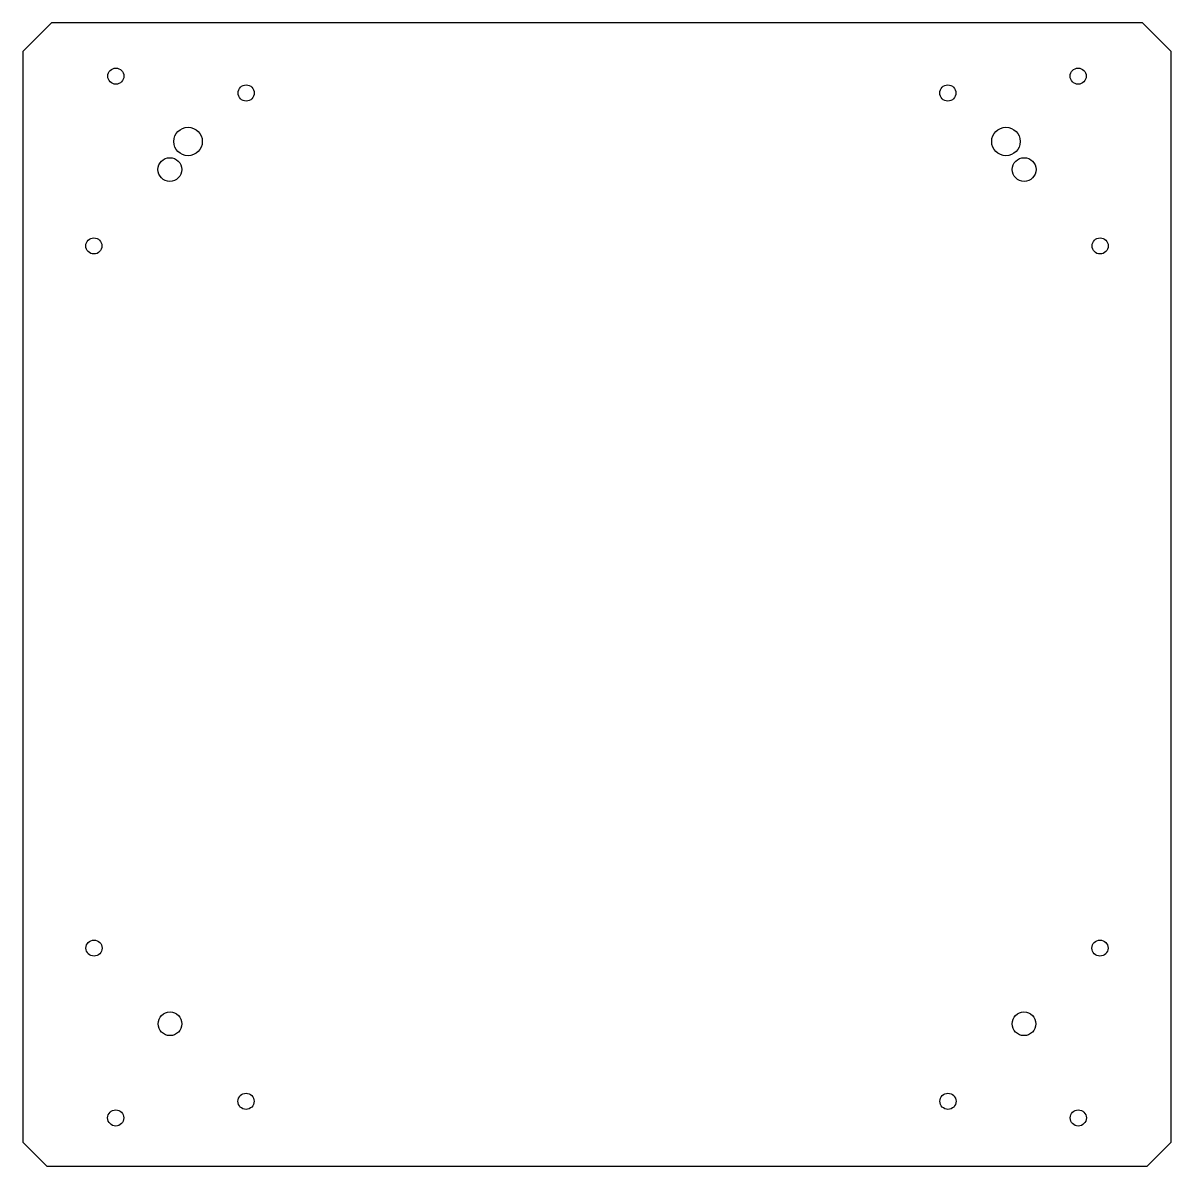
# Model space of a CAD drawing. Header units: millimetres. Extents: x -121 to 121, y -120 to 121.
import ezdxf

# ---------------------------------------------------------------- set-up
doc = ezdxf.new("R2010")
doc.units = ezdxf.units.MM
doc.layers.get('0').update_dxf_attribs({"linetype": 'CONTINUOUS'})

msp = doc.modelspace()

# ---------------------------------------------------------------- linework, layer by layer
msp.add_lwpolyline([(-121, -115), (-116, -120), (116, -120), (121, -115), (121, 115), (115, 121), (-115, 121), (-121, 115)], close=True)
for centre, radius in [((-101.42, 109.79), 1.7), ((101.42, 109.79), 1.7), ((-73.95, 106.23), 1.7), ((73.95, 106.23), 1.7), ((-86.2, 96), 3), ((86.2, 96), 3), ((-90.04, 90.09), 2.5), ((90.04, 90.09), 2.5), ((-106.05, 73.99), 1.7), ((106.05, 73.99), 1.7), ((-106.02, -74.05), 1.7), ((106.02, -74.05), 1.7), ((-90, -90), 2.5), ((90, -90), 2.5), ((-73.98, -106.35), 1.7), ((73.98, -106.35), 1.7), ((-101.45, -109.86), 1.7), ((101.45, -109.86), 1.7)]:
    msp.add_circle(centre, radius)

doc.saveas('drawing.dxf')
